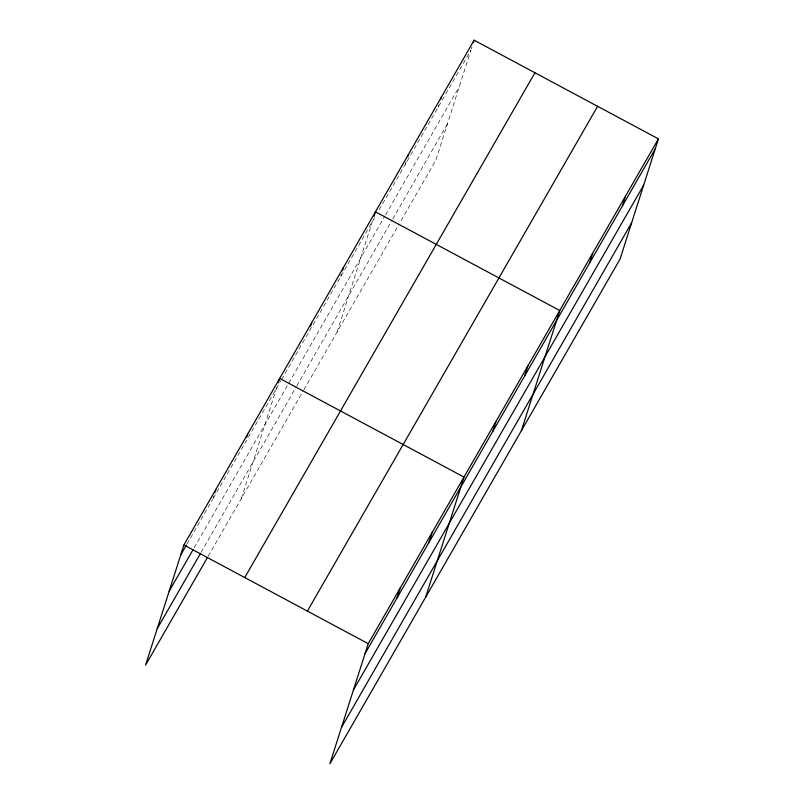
<?xml version="1.0" encoding="UTF-8"?>
<svg xmlns="http://www.w3.org/2000/svg" width="804" height="804" viewBox="0 0 804 804"><rect width="100%" height="100%" fill="white"/><g stroke="black" fill="none" stroke-linecap="round" stroke-linejoin="round"><path stroke-width="0.6" stroke-dasharray="4.02 3.01" d="M213.03 498.259L213.733 496.058M241.341 498.54L277.581 385.005M340.725 276.154L341.419 273.953M337.117 331.962L372.292 221.723M405.186 164.518L406.241 161.222M438.069 107.314L438.773 105.113M471.315 49.004L472.018 46.803M187.01 543.996L212.678 499.354M213.301 498.269L280.908 380.684M281.531 379.599L374.775 217.412M379.116 209.854L470.963 50.099L435.788 160.338L399.789 222.939M194.186 547.715L384.885 216.005M385.508 214.929L459.355 86.48M201 552.529L296.143 387.036M296.766 385.95L392.161 220.025M392.784 218.949L447.396 123.957M208.166 556.237L303.309 390.754M303.942 389.659L399.166 224.014"/><path stroke-width="1.21" d="M658.426 138.881L368.212 643.662L329.871 763.8L620.085 259.019L658.426 138.881L474.129 40.2L183.915 544.981L145.574 665.119L207.543 557.333M214.779 492.751L215.834 489.455M246.707 437.225L247.763 433.929M278.274 382.804L279.681 378.403L463.988 477.084L425.648 597.221M310.555 326.183L311.61 322.876M342.474 270.657L343.529 267.35M374.051 216.226L375.448 211.824L559.755 310.515L521.414 430.642M407.638 156.82L408.342 154.619M440.532 99.606L441.235 97.405M473.425 42.401L474.129 40.2M396.975 598.045L400.141 588.136M428.904 542.519L432.06 532.61M492.751 431.467L495.907 421.557M524.67 375.94L527.836 366.041M589.483 263.199L592.649 253.3M622.376 205.995L625.532 196.096M180.749 554.881L186.387 545.082M169.141 591.262L192.93 549.886M157.182 628.738L200.377 553.614M244.738 577.543L534.941 72.762M307.399 611.1L597.603 106.319M365.056 653.572L655.27 148.79M353.448 689.943L643.652 185.161M341.489 727.419L631.693 222.648M183.915 544.981L368.212 643.662"/></g></svg>
